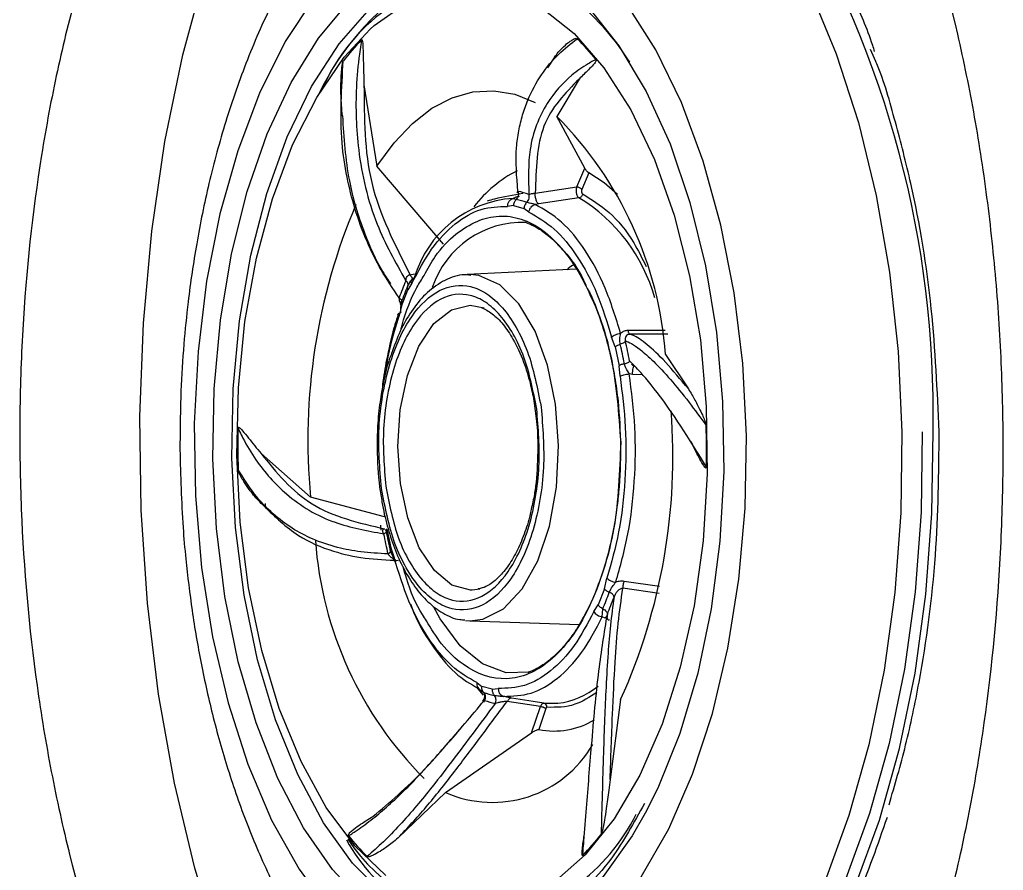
# Model space of a CAD drawing. Header units: inches. Extents: x 2 to 86, y -22 to 129.
# Drawn here: x 77.567 to 78.99, y 45.711 to 46.942 of the extents above; entities that cross this region are included whole.
import ezdxf

# ---------------------------------------------------------------- set-up
doc = ezdxf.new("R2010")
doc.units = ezdxf.units.IN
doc.header["$MEASUREMENT"] = 0
doc.layers.add('BDIM_CYAN', color=4, linetype='Continuous')

# ---------------------------------------------------------------- blocks, each defined once
blk = doc.blocks.new('2020 RHYTHM')
at = {"layer": 'BDIM_CYAN', "color": 3}
for p, q in [((76.4321, 45.8958), (76.4246, 45.9129)), ((75.9675, 45.9018), (75.9571, 45.8865)), ((76.003, 45.8703), (75.9707, 45.8159)), ((75.6918, 45.8619), (75.7106, 45.7442)), ((76.0111, 45.7411), (75.9707, 45.8159)), ((75.8067, 45.6312), (75.7106, 45.7442)), ((75.9995, 45.7141), (76.0111, 45.7411)), ((76.0172, 45.7344), (76.0069, 45.7104)), ((75.9396, 45.7051), (75.9995, 45.7141)), ((76.0027, 45.6984), (75.9445, 45.6898)), ((75.9082, 45.6873), (75.8995, 45.686)), ((75.9082, 45.6873), (75.9232, 45.6832)), ((75.9305, 45.6777), (75.9232, 45.6832)), ((75.9445, 45.6898), (75.9396, 45.6889)), ((75.9994, 45.5951), (75.8412, 45.5875)), ((75.7586, 45.5872), (75.7649, 45.5884)), ((75.8456, 45.5875), (75.8412, 45.5875)), ((75.7611, 45.5748), (75.755, 45.5651)), ((75.7459, 45.5418), (75.755, 45.5651)), ((75.7459, 45.5418), (75.7422, 45.5263)), ((76.0551, 45.4828), (76.0501, 45.4971)), ((76.1273, 45.5066), (76.0736, 45.5064)), ((76.1312, 45.5012), (76.0762, 45.5011)), ((76.0551, 45.4828), (76.0609, 45.4555)), ((76.128, 45.4719), (76.1611, 45.422)), ((76.0622, 45.4403), (76.0609, 45.4555)), ((76.0804, 45.4428), (76.0756, 45.4437)), ((76.0948, 45.4426), (76.0804, 45.4428)), ((75.5428, 45.3285), (75.6145, 45.2655)), ((75.5487, 45.2562), (75.5492, 45.2491)), ((75.7213, 45.237), (75.6145, 45.2655)), ((75.7167, 45.2178), (75.7161, 45.2247)), ((75.7246, 45.2193), (75.7304, 45.1919)), ((75.7304, 45.1919), (75.7354, 45.1777)), ((76.0396, 45.1329), (76.0433, 45.1484)), ((76.1195, 45.136), (76.0682, 45.1436)), ((75.8593, 45.1322), (75.8484, 45.1308)), ((76.0396, 45.1329), (76.0305, 45.1096)), ((76.1189, 45.1259), (76.0663, 45.1336)), ((76.0244, 45.0999), (76.0305, 45.1096)), ((76.0366, 45.0922), (76.0373, 45.1039)), ((75.8388, 45.087), (75.8448, 45.0865)), ((75.8448, 45.0865), (76.0034, 45.0813)), ((76.0406, 45.0905), (76.0366, 45.0922)), ((75.855, 44.9971), (75.8623, 44.9915)), ((75.854, 44.9909), (75.8643, 44.9789)), ((75.8773, 44.9875), (75.8623, 44.9915)), ((75.8773, 44.9875), (75.886, 44.9887)), ((75.947, 44.9625), (75.8991, 44.97)), ((75.9367, 44.9696), (75.9053, 44.9746)), ((75.952, 44.9672), (75.9367, 44.9696)), ((76.0631, 44.9729), (76.0479, 44.8572)), ((75.9341, 44.9244), (75.947, 44.9625)), ((75.9547, 44.9595), (75.9446, 44.9292)), ((75.8098, 44.8382), (75.9341, 44.9244)), ((75.8098, 44.8382), (75.741, 44.7724))]:
    blk.add_line(p, q, dxfattribs=at)
at = {"layer": 'BDIM_CYAN', "color": 3, "flags": 128}
for points in [[(75.4826, 44.6122), (75.4469, 44.7288), (75.4175, 44.8519), (75.3946, 44.9802), (75.3786, 45.1123), (75.3695, 45.2467), (75.3675, 45.3822), (75.3726, 45.5171), (75.3848, 45.6502), (75.4039, 45.78), (75.4297, 45.9051), (75.462, 46.0242)], [(75.8142, 46.2804), (75.8481, 46.2984), (75.9067, 46.3182), (75.9661, 46.3243), (76.0256, 46.3165), (76.0842, 46.2949), (76.1412, 46.26), (76.1958, 46.212), (76.2472, 46.1518), (76.2946, 46.0802), (76.3375, 45.9982), (76.3751, 45.9069), (76.4071, 45.8076), (76.4328, 45.7017), (76.4521, 45.5907), (76.4645, 45.4762), (76.47, 45.3597)], [(76.245, 45.3543), (76.2397, 45.4587), (76.2274, 45.5608), (76.2082, 45.659), (76.1826, 45.7514), (76.151, 45.8364), (76.1139, 45.9125), (76.0721, 45.9784)], [(75.6198, 45.9884), (75.5779, 45.9244), (75.5408, 45.85), (75.5091, 45.7664), (75.4834, 45.6751), (75.4641, 45.5778), (75.4517, 45.4762), (75.4463, 45.3721), (75.4481, 45.2674), (75.4569, 45.1639), (75.4727, 45.0636), (75.4951, 44.9681), (75.5238, 44.8791), (75.5582, 44.7984), (75.5978, 44.7273), (75.6417, 44.667)], [(76.093, 44.7163), (76.1326, 44.7856), (76.1671, 44.8648), (76.1959, 44.9525), (76.2184, 45.047), (76.2342, 45.1466), (76.2432, 45.2497), (76.245, 45.3543)], [(75.4731, 45.321), (75.475, 45.4221), (75.4841, 45.5216), (75.5001, 45.6174), (75.5229, 45.7078), (75.5518, 45.791), (75.5864, 45.8654), (75.626, 45.9294), (75.6698, 45.982), (75.717, 46.022), (75.7666, 46.0486), (75.8177, 46.0614), (75.8693, 46.0601), (75.9204, 46.0447), (75.9699, 46.0156), (76.0049, 45.9857)], [(75.8646, 44.6324), (75.82, 44.6376), (75.7696, 44.6568), (75.7211, 44.6898), (75.6753, 44.736), (75.6333, 44.7945), (75.5959, 44.864), (75.5639, 44.9431), (75.5379, 45.0303), (75.5185, 45.1237), (75.5059, 45.2215), (75.5006, 45.3216), (75.5026, 45.422), (75.5119, 45.5207), (75.5282, 45.6157), (75.5513, 45.7049), (75.5806, 45.7867), (75.6157, 45.8594), (75.6557, 45.9214), (75.6998, 45.9715), (75.7472, 46.0088), (75.7969, 46.0323), (75.8479, 46.0417), (75.8545, 46.0418)], [(75.7008, 45.9425), (75.7067, 45.9478), (75.7533, 45.9807)], [(75.9495, 45.9728), (75.9958, 45.9361), (76.0389, 45.8867), (76.0779, 45.8255), (76.1121, 45.7539), (76.1406, 45.6734), (76.1629, 45.5857), (76.1785, 45.4928), (76.187, 45.3965), (76.1883, 45.299), (76.1824, 45.2022), (76.1693, 45.1084), (76.1494, 45.0194), (76.1231, 44.9372), (76.0909, 44.8635), (76.0536, 44.7999), (76.0118, 44.7478), (75.9666, 44.7082)], [(75.7233, 44.718), (75.6785, 44.7612), (75.6373, 44.8167), (75.6007, 44.8832), (75.5692, 44.9595), (75.5438, 45.0438), (75.5248, 45.1343), (75.5127, 45.2292), (75.5078, 45.3263), (75.5078, 45.3263)], [(76.0049, 45.9857), (76.017, 45.9732), (76.0607, 45.9185), (76.1001, 45.8524), (76.1346, 45.7764), (76.1633, 45.6917), (76.1858, 45.6002), (76.2016, 45.5035), (76.2105, 45.4036), (76.2122, 45.3024), (76.2066, 45.2019), (76.194, 45.104), (76.1746, 45.0106), (76.1487, 44.9236), (76.1169, 44.8446), (76.0987, 44.8083)], [(75.5078, 45.3263), (75.5101, 45.4237), (75.5196, 45.5193), (75.5361, 45.6109), (75.5593, 45.6968), (75.5886, 45.7749), (75.6235, 45.8437), (75.6631, 45.9018), (75.7008, 45.9425)], [(75.7106, 45.7442), (75.7353, 45.7781), (75.762, 45.8061), (75.7901, 45.8279), (75.8193, 45.8431), (75.8493, 45.8517), (75.8796, 45.8534), (75.9099, 45.8482), (75.9396, 45.8362)], [(76.0584, 45.7031), (76.0393, 45.7201), (76.0172, 45.7344)], [(75.8448, 45.0865), (75.8639, 45.0887), (75.8936, 45.1039), (75.9205, 45.1327), (75.9431, 45.1733), (75.96, 45.2234), (75.9702, 45.2801), (75.9732, 45.3402), (75.9688, 45.4), (75.9573, 45.4562), (75.9392, 45.5055), (75.9157, 45.545), (75.8881, 45.5724), (75.8581, 45.5861), (75.8456, 45.5875)], [(75.8484, 45.1308), (75.8461, 45.1308), (75.8189, 45.1382), (75.7936, 45.1592), (75.7717, 45.1923), (75.755, 45.2353), (75.7444, 45.2852), (75.7407, 45.3386), (75.7442, 45.3919), (75.7547, 45.4415), (75.7713, 45.484), (75.793, 45.5164), (75.8183, 45.5366), (75.8454, 45.5433)], [(75.8454, 45.5433), (75.8455, 45.5433), (75.8657, 45.5391)], [(76.0804, 45.4428), (76.0804, 45.4452), (76.0805, 45.4476), (76.0808, 45.4499), (76.0812, 45.452), (76.0818, 45.4536), (76.0824, 45.4548), (76.0831, 45.4554), (76.0838, 45.4553)], [(76.47, 45.3597), (76.4684, 45.2429), (76.4598, 45.1275), (76.4442, 45.015), (76.422, 44.907), (76.3934, 44.8051), (76.3588, 44.7106), (76.3188, 44.625), (76.2738, 44.5494), (76.2245, 44.4848), (76.1715, 44.4322), (76.1158, 44.3924), (76.0579, 44.3658), (75.9988, 44.3528), (75.9393, 44.3537), (75.8801, 44.3684), (75.8296, 44.3923)], [(76.4995, 45.3598), (76.4979, 45.2436), (76.4893, 45.1286), (76.4739, 45.0166), (76.4518, 44.9091), (76.4233, 44.8076), (76.3889, 44.7136), (76.349, 44.6283), (76.3042, 44.553), (76.2551, 44.4888), (76.2024, 44.4364), (76.1469, 44.3967), (76.0893, 44.3703), (76.0304, 44.3574), (75.9711, 44.3582), (75.9495, 44.362)], [(76.2699, 44.4782), (76.3163, 44.5394), (76.3619, 44.616), (76.4025, 44.7028), (76.4375, 44.7984), (76.4665, 44.9017), (76.489, 45.011), (76.5047, 45.125), (76.5135, 45.242), (76.5151, 45.3603)], [(76.0987, 44.8083), (76.0797, 44.7753), (76.0379, 44.7168), (75.9922, 44.6704), (75.9437, 44.637), (75.8932, 44.6173), (75.8418, 44.6115), (75.7903, 44.6199), (75.7399, 44.6422), (75.6915, 44.678), (75.646, 44.7267), (75.6043, 44.7872), (75.5673, 44.8585), (75.5356, 44.939), (75.5099, 45.0273), (75.4907, 45.1217), (75.4784, 45.2202), (75.4731, 45.321)], [(75.9306, 45.0124), (75.8977, 45.0113), (75.8633, 45.0241), (75.831, 45.0505), (75.8022, 45.0895), (75.793, 45.1061)], [(75.952, 44.9672), (75.9723, 44.9673), (75.9724, 44.9673)]]:
    blk.add_lwpolyline(points, dxfattribs=at)
at = {"layer": 'BDIM_CYAN', "color": 3}
for centre, radius, start, end in [((75.0611, 45.3882), 1.4542, 358.8972, 30.9797), ((75.8874, 45.7446), 0.2792, 96.3123, 155.9468), ((75.9886, 45.6741), 0.4021, 120.6855, 154.3948), ((75.748, 45.687), 0.3884, 32.337, 53.6202), ((75.966, 45.6582), 0.3864, 135.9292, 141.9022), ((75.7248, 45.6553), 0.3881, 38.8006, 44.7559), ((75.5866, 45.4324), 0.5428, 4.1665, 44.9528), ((75.9997, 45.57), 0.1885, 117.2269, 142.1802), ((75.9995, 45.7046), 0.00946, 37.9183, 89.9568), ((75.9185, 45.5375), 0.1605, 93.9309, 163.6455), ((75.8928, 45.596), 0.1019, 70.2024, 79.1333), ((75.8947, 45.6044), 0.1052, 70.2024, 79.1333), ((75.8754, 45.4879), 0.246, 15.5211, 58.8256), ((76.4801, 45.3481), 0.8695, 156.9265, 185.4512), ((75.9209, 45.5255), 0.1373, 87.746, 161.5682), ((76.1601, 45.4043), 0.4434, 156.8691, 160.2912), ((76.1499, 45.4022), 0.4294, 156.869, 160.2912), ((75.4774, 45.3481), 0.6013, 10.5795, 13.3135), ((75.4657, 45.3484), 0.6209, 10.5795, 13.3136), ((75.2837, 45.3244), 0.855, 335.7196, 4.4309), ((74.8823, 45.3301), 1.3051, 359.0572, 1.7097), ((76.8144, 45.344), 1.3051, 179.0572, 181.7099), ((76.3305, 45.3264), 0.6209, 190.5795, 193.3135), ((76.3149, 45.3267), 0.6013, 190.5795, 193.3135), ((76.1628, 45.2421), 0.5428, 184.1665, 224.9528), ((75.6424, 45.2726), 0.4294, 336.869, 340.2912), ((75.6361, 45.2705), 0.4434, 336.869, 340.2912), ((75.8995, 45.0788), 0.1019, 250.2024, 259.1332), ((75.9572, 45.0829), 0.1166, 277.5183, 308.8532), ((75.9016, 45.0704), 0.1052, 250.2034, 259.1328), ((75.9511, 44.9618), 0.00544, 354.9796, 80.4427), ((75.9664, 45.0412), 0.1141, 259.0209, 301.0326), ((75.8777, 44.9917), 0.1678, 246.1193, 329.9233), ((75.8315, 44.9326), 0.2834, 278.4206, 333.661), ((75.9023, 44.9013), 0.2702, 209.1256, 263.7582), ((75.8892, 44.9163), 0.2645, 213.3674, 266.4952), ((75.9719, 45.0188), 0.3881, 218.8006, 224.7565), ((75.7307, 45.016), 0.3864, 315.9292, 321.9022)]:
    blk.add_arc(centre, radius, start, end, dxfattribs=at)
for points, knots in [([(75.8163, 46.7105), (75.8052, 46.7074), (75.794, 46.7038), (75.7718, 46.6957), (75.7606, 46.6911), (75.7274, 46.676), (75.7056, 46.664), (75.6412, 46.6227), (75.5997, 46.5878), (75.5399, 46.5243), (75.5203, 46.5011), (75.4827, 46.4518), (75.4646, 46.4257), (75.4126, 46.3427), (75.3808, 46.2814), (75.3448, 46.1972), (75.3378, 46.1799), (75.3244, 46.145), (75.3179, 46.1273), (75.2992, 46.0734), (75.2761, 45.9997), (75.2569, 45.9221), (75.244, 45.8624), (75.2399, 45.8423), (75.2322, 45.8015), (75.2286, 45.7809), (75.212, 45.6772), (75.203, 45.593), (75.1957, 45.4647), (75.1942, 45.4217), (75.1937, 45.3566), (75.1938, 45.3347), (75.1945, 45.2912), (75.1951, 45.2695), (75.1995, 45.1615), (75.2071, 45.0765), (75.2246, 44.9511), (75.2315, 44.9096), (75.2474, 44.8275), (75.2562, 44.7874), (75.2855, 44.6702), (75.3086, 44.596), (75.3421, 44.5081), (75.349, 44.4908), (75.3634, 44.4567), (75.3708, 44.4399), (75.3934, 44.3908), (75.4092, 44.3597), (75.4586, 44.2707), (75.4942, 44.2173), (75.5422, 44.1583), (75.552, 44.1469), (75.5717, 44.125), (75.5816, 44.1145), (75.6117, 44.0845), (75.6322, 44.0664), (75.6737, 44.0338), (75.6949, 44.0193), (75.727, 44.0003), (75.7378, 43.9944), (75.7596, 43.9836), (75.7706, 43.9787), (75.8256, 43.9565), (75.8695, 43.9467), (75.9351, 43.9436), (75.9569, 43.9445), (76.0005, 43.9502), (76.0223, 43.9551), (76.0864, 43.9754), (76.1277, 43.9966), (76.1876, 44.0395), (76.2072, 44.0557), (76.2362, 44.0829), (76.2458, 44.0924), (76.2646, 44.1124), (76.2738, 44.1227), (76.3193, 44.1766), (76.3532, 44.2262), (76.4005, 44.3103), (76.4157, 44.34), (76.4448, 44.4025), (76.4585, 44.435), (76.4972, 44.5358), (76.5198, 44.6075), (76.5489, 44.7221), (76.5579, 44.7617), (76.5738, 44.8418), (76.5808, 44.8823), (76.599, 45.0057), (76.6075, 45.09), (76.6134, 45.1981), (76.6143, 45.2199), (76.6157, 45.2632), (76.6162, 45.2849), (76.6168, 45.3497), (76.6157, 45.4358), (76.6107, 45.5213), (76.6056, 45.5853), (76.6036, 45.6065), (76.5992, 45.649), (76.5968, 45.6702), (76.5887, 45.7333), (76.5824, 45.7746), (76.568, 45.856), (76.5598, 45.896), (76.5326, 46.0136), (76.5112, 46.0871), (76.4743, 46.1907), (76.4612, 46.224), (76.4333, 46.2884), (76.4184, 46.3196), (76.3722, 46.4079), (76.3389, 46.4602), (76.2853, 46.529), (76.2668, 46.5504), (76.2382, 46.58), (76.2284, 46.5894), (76.2088, 46.6073), (76.199, 46.6157), (76.1491, 46.6557), (76.1079, 46.6801), (76.0651, 46.697)], [0, 0, 0, 0, 0.007812, 0.007812, 0.015625, 0.015625, 0.03125, 0.03125, 0.0625, 0.0625, 0.078125, 0.078125, 0.09375, 0.09375, 0.125, 0.125, 0.132812, 0.132812, 0.140625, 0.140625, 0.15625, 0.171875, 0.171875, 0.179687, 0.179687, 0.1875, 0.1875, 0.21875, 0.21875, 0.234375, 0.234375, 0.242187, 0.242187, 0.25, 0.25, 0.28125, 0.28125, 0.296875, 0.296875, 0.3125, 0.3125, 0.34375, 0.34375, 0.351562, 0.351562, 0.359375, 0.359375, 0.375, 0.375, 0.40625, 0.40625, 0.414062, 0.414062, 0.421875, 0.421875, 0.4375, 0.4375, 0.453125, 0.453125, 0.460937, 0.460937, 0.46875, 0.46875, 0.5, 0.5, 0.515625, 0.515625, 0.53125, 0.53125, 0.5625, 0.5625, 0.578125, 0.578125, 0.585937, 0.585937, 0.59375, 0.59375, 0.625, 0.625, 0.640625, 0.640625, 0.65625, 0.65625, 0.6875, 0.6875, 0.703125, 0.703125, 0.71875, 0.71875, 0.75, 0.75, 0.757812, 0.757812, 0.765625, 0.765625, 0.78125, 0.796875, 0.796875, 0.804687, 0.804687, 0.8125, 0.8125, 0.828125, 0.828125, 0.84375, 0.84375, 0.875, 0.875, 0.890625, 0.890625, 0.90625, 0.90625, 0.9375, 0.9375, 0.953125, 0.953125, 0.960937, 0.960937, 0.96875, 0.96875, 1, 1, 1, 1]), ([(75.8133, 46.2789), (75.7977, 46.269), (75.7633, 46.2474), (75.7122, 46.2014), (75.6582, 46.1415), (75.607, 46.0691), (75.5609, 45.9867), (75.5225, 45.9001), (75.4913, 45.8107), (75.4671, 45.7215), (75.4493, 45.6341), (75.4378, 45.5561), (75.4307, 45.4848), (75.4261, 45.4133), (75.4257, 45.3623), (75.4255, 45.334)], [0, 0, 0, 0, 0.063893, 0.139969, 0.22092, 0.315, 0.405787, 0.495892, 0.583071, 0.666321, 0.744297, 0.817684, 0.870537, 0.928199, 1, 1, 1, 1]), ([(76.4305, 45.9103), (76.4296, 45.9132), (76.4208, 45.9415), (76.3981, 45.9922), (76.3623, 46.0646), (76.335, 46.1129), (76.3187, 46.1337), (76.3185, 46.134)], [0, 0, 0, 0, 0.03231, 0.319039, 0.640105, 0.995634, 1, 1, 1, 1]), ([(75.6884, 45.9269), (75.6882, 45.9261), (75.6878, 45.9238), (75.6867, 45.9169), (75.6835, 45.895), (75.6788, 45.8446), (75.6817, 45.7611), (75.7041, 45.6641), (75.7373, 45.6052), (75.7524, 45.5785)], [0, 0, 0, 0, 0.007325, 0.019566, 0.058651, 0.192116, 0.441769, 0.746986, 1, 1, 1, 1]), ([(75.6884, 45.9269), (75.6884, 45.927), (75.6885, 45.9271), (75.6887, 45.9271), (75.6889, 45.927), (75.6891, 45.9267), (75.6895, 45.9258), (75.6901, 45.9219), (75.6907, 45.9062), (75.6909, 45.8855), (75.6916, 45.8678), (75.6918, 45.8619)], [0, 0, 0, 0, 0.0055006, 0.0110552, 0.016084, 0.0215799, 0.030977, 0.0603237, 0.1952739, 0.7306037, 1, 1, 1, 1]), ([(75.9145, 45.7078), (75.9127, 45.7292), (75.9102, 45.7593), (75.9154, 45.7954), (75.9209, 45.8185), (75.9308, 45.8464), (75.9474, 45.8769), (75.9718, 45.9065), (75.9912, 45.9214), (76.0004, 45.9285)], [0, 0, 0, 0, 0.229238, 0.322198, 0.414546, 0.50635, 0.67863, 0.847274, 1, 1, 1, 1]), ([(75.9675, 45.9018), (75.9692, 45.9042), (75.974, 45.9108), (75.9817, 45.9185), (75.9892, 45.9247), (75.9948, 45.9276), (75.9983, 45.9298), (76.0002, 45.9287), (76.0004, 45.9285)], [0, 0, 0, 0, 0.191797, 0.519052, 0.729035, 0.856173, 0.983899, 1, 1, 1, 1]), ([(75.7427, 45.5538), (75.7337, 45.5671), (75.7164, 45.5928), (75.695, 45.6361), (75.6783, 45.681), (75.6664, 45.7293), (75.6557, 45.8007), (75.6593, 45.857), (75.6619, 45.8966)], [0, 0, 0, 0, 0.134858, 0.259599, 0.404069, 0.533562, 0.672142, 1, 1, 1, 1]), ([(75.6606, 45.817), (75.6601, 45.8222), (75.6588, 45.8363), (75.6582, 45.856), (75.6587, 45.8739), (75.6596, 45.8847), (75.6604, 45.891), (75.661, 45.8943), (75.6615, 45.8959), (75.6618, 45.8964), (75.6619, 45.8966)], [0, 0, 0, 0, 0.191793, 0.51957, 0.729701, 0.856735, 0.930021, 0.970711, 0.992633, 1, 1, 1, 1]), ([(76.0272, 45.8985), (76.0268, 45.8982), (76.0255, 45.8976), (76.0218, 45.8956), (76.0101, 45.8891), (75.9853, 45.8716), (75.9523, 45.8341), (75.9284, 45.7746), (75.9297, 45.7256), (75.9303, 45.7035)], [0, 0, 0, 0, 0.007325, 0.019566, 0.05865, 0.192116, 0.441769, 0.746986, 1, 1, 1, 1]), ([(76.0272, 45.8985), (76.0273, 45.8984), (76.0274, 45.8983), (76.0275, 45.898), (76.0276, 45.8976), (76.0276, 45.8972), (76.0274, 45.8963), (76.0261, 45.8937), (76.02, 45.8867), (76.0118, 45.8791), (76.0052, 45.8725), (76.003, 45.8703)], [0, 0, 0, 0, 0.0055006, 0.0110552, 0.016084, 0.0215799, 0.030977, 0.0603237, 0.1952739, 0.7306037, 1, 1, 1, 1]), ([(76.5239, 45.36), (76.5212, 45.4196), (76.5158, 45.5424), (76.4907, 45.6928), (76.4607, 45.808), (76.4442, 45.8684), (76.4326, 45.8946), (76.4321, 45.8958)], [0, 0, 0, 0, 0.313439, 0.645654, 0.818871, 0.992124, 1, 1, 1, 1]), ([(76.003, 45.8703), (75.9829, 45.8499), (75.9423, 45.8085), (75.9405, 45.7398), (75.9396, 45.7051)], [0, 0, 0, 0, 0.495173, 1, 1, 1, 1]), ([(75.6918, 45.8619), (75.692, 45.8139), (75.6923, 45.7171), (75.7364, 45.6308), (75.7586, 45.5872)], [0, 0, 0, 0, 0.495173, 1, 1, 1, 1]), ([(75.6606, 45.817), (75.6626, 45.7854), (75.6663, 45.7275), (75.6895, 45.6522), (75.7111, 45.6027), (75.7264, 45.5799), (75.7303, 45.5742)], [0, 0, 0, 0, 0.367704, 0.675072, 0.918263, 1, 1, 1, 1]), ([(76.0172, 45.7344), (76.0169, 45.7346), (76.0164, 45.7349), (76.0155, 45.7356), (76.0145, 45.7366), (76.0135, 45.7377), (76.0122, 45.7394), (76.0115, 45.7404), (76.0111, 45.7411)], [0, 0, 0, 0, 0.127615, 0.255978, 0.37429, 0.494233, 0.689359, 1, 1, 1, 1]), ([(75.9995, 45.7141), (75.9992, 45.7132), (75.9988, 45.7116), (75.9986, 45.7089), (75.9988, 45.7066), (75.9991, 45.7044), (75.9997, 45.7024), (76.0006, 45.7005), (76.0016, 45.6991), (76.0023, 45.6986), (76.0027, 45.6984)], [0, 0, 0, 0, 0.156145, 0.293104, 0.410773, 0.509038, 0.632748, 0.755842, 0.878271, 1, 1, 1, 1]), ([(76.0069, 45.7104), (76.0068, 45.7101), (76.0066, 45.7096), (76.0065, 45.7087), (76.0065, 45.7076), (76.0066, 45.7066), (76.0068, 45.7057), (76.0072, 45.7049), (76.0076, 45.7044), (76.0079, 45.7042), (76.008, 45.7041)], [0, 0, 0, 0, 0.121775, 0.245594, 0.376257, 0.509473, 0.637578, 0.768745, 0.883895, 1, 1, 1, 1]), ([(75.9216, 45.7046), (75.9078, 45.7023), (75.8905, 45.6995), (75.8736, 45.6946), (75.8702, 45.6936)], [0, 0, 0, 0, 0.798285, 1, 1, 1, 1]), ([(75.9161, 45.7004), (75.9144, 45.7), (75.9108, 45.6991), (75.9087, 45.6981), (75.9075, 45.6976)], [0, 0, 0, 0, 0.459352, 1, 1, 1, 1]), ([(75.912, 45.6961), (75.9107, 45.6964), (75.9084, 45.6969), (75.9078, 45.6974), (75.9075, 45.6976)], [0, 0, 0, 0, 0.571404, 1, 1, 1, 1]), ([(75.9139, 45.7059), (75.9137, 45.7061), (75.9132, 45.7067), (75.9141, 45.7074), (75.9145, 45.7078)], [0, 0, 0, 0, 0.504331, 1, 1, 1, 1]), ([(75.9273, 45.6919), (75.9281, 45.6927), (75.9296, 45.6944), (75.9307, 45.6976), (75.931, 45.7008), (75.9305, 45.7026), (75.9303, 45.7035)], [0, 0, 0, 0, 0.266689, 0.531115, 0.778754, 1, 1, 1, 1]), ([(75.9303, 45.7035), (75.9308, 45.7036), (75.9317, 45.7039), (75.9337, 45.7044), (75.9355, 45.7047), (75.9369, 45.7049), (75.9383, 45.705), (75.9392, 45.7051), (75.9396, 45.7051)], [0, 0, 0, 0, 0.277558, 0.532524, 0.651825, 0.767232, 0.882131, 1, 1, 1, 1]), ([(75.9445, 45.6898), (75.9441, 45.69), (75.9435, 45.6905), (75.9425, 45.6918), (75.9415, 45.6937), (75.9407, 45.696), (75.94, 45.6986), (75.9396, 45.701), (75.9395, 45.7033), (75.9396, 45.7045), (75.9396, 45.7051)], [0, 0, 0, 0, 0.112211, 0.235183, 0.366441, 0.502102, 0.637431, 0.767756, 0.88937, 1, 1, 1, 1]), ([(76.008, 45.7041), (76.021, 45.6961), (76.0473, 45.6798), (76.0787, 45.6426), (76.0942, 45.6109), (76.1001, 45.5989)], [0, 0, 0, 0, 0.378554, 0.766006, 1, 1, 1, 1]), ([(75.7611, 45.5748), (75.7703, 45.5921), (75.7888, 45.6271), (75.8234, 45.6629), (75.8608, 45.685), (75.8867, 45.6857), (75.8995, 45.686)], [0, 0, 0, 0, 0.247012, 0.5, 0.752988, 1, 1, 1, 1]), ([(75.9273, 45.6919), (75.9268, 45.6913), (75.9256, 45.6901), (75.9244, 45.6879), (75.9235, 45.6856), (75.9233, 45.684), (75.9232, 45.6832)], [0, 0, 0, 0, 0.2572588, 0.5133897, 0.7626027, 1, 1, 1, 1]), ([(75.9396, 45.6889), (75.9386, 45.6892), (75.9372, 45.6894), (75.935, 45.6899), (75.9327, 45.6904), (75.9297, 45.6911), (75.9281, 45.6917), (75.9273, 45.6919)], [0, 0, 0, 0, 0.224307, 0.303573, 0.473827, 0.745729, 1, 1, 1, 1]), ([(76.0631, 45.5024), (76.0561, 45.5249), (76.0421, 45.57), (76.0125, 45.6242), (75.9782, 45.6667), (75.9524, 45.6815), (75.9396, 45.6889)], [0, 0, 0, 0, 0.25, 0.5, 0.75, 1, 1, 1, 1]), ([(75.7787, 45.5862), (75.7839, 45.5956), (75.7976, 45.6202), (75.8332, 45.6566), (75.8869, 45.6801), (75.942, 45.6621), (75.9819, 45.6227), (76.0036, 45.5931), (76.0129, 45.5713), (76.0146, 45.5672)], [0, 0, 0, 0, 0.0817728, 0.2135319, 0.4582928, 0.7030537, 0.8348127, 0.9693679, 1, 1, 1, 1]), ([(75.9305, 45.6777), (75.9428, 45.6706), (75.9677, 45.6563), (76.0011, 45.6151), (76.0299, 45.5623), (76.0434, 45.5186), (76.0501, 45.4971)], [0, 0, 0, 0, 0.247011, 0.5, 0.752989, 1, 1, 1, 1]), ([(75.9264, 45.6626), (75.9291, 45.6616), (75.936, 45.6591), (75.9546, 45.648), (75.9758, 45.6284), (75.9973, 45.6008), (76.0091, 45.5783), (76.0149, 45.5672)], [0, 0, 0, 0, 0.1164609, 0.2955774, 0.5481192, 0.7781556, 1, 1, 1, 1]), ([(75.9952, 45.6016), (75.9946, 45.6012), (75.9909, 45.5995), (75.9879, 45.5967), (75.9855, 45.5944)], [0, 0, 0, 0, 0.186295, 1, 1, 1, 1]), ([(75.8464, 45.5863), (75.8422, 45.5867), (75.8282, 45.5879), (75.8053, 45.5785), (75.7807, 45.5605), (75.7604, 45.5354), (75.7437, 45.5068), (75.7356, 45.4842), (75.7316, 45.4731)], [0, 0, 0, 0, 0.086801, 0.286997, 0.481794, 0.664156, 0.835575, 1, 1, 1, 1]), ([(75.7454, 45.5075), (75.7459, 45.5098), (75.7515, 45.5327), (75.7627, 45.5603), (75.7752, 45.5805), (75.7787, 45.5862)], [0, 0, 0, 0, 0.072394, 0.738647, 1, 1, 1, 1]), ([(75.7524, 45.5785), (75.7525, 45.5795), (75.7527, 45.5815), (75.7538, 45.584), (75.7551, 45.5856), (75.7562, 45.5864), (75.7574, 45.587), (75.7582, 45.5871), (75.7586, 45.5872)], [0, 0, 0, 0, 0.277554, 0.532524, 0.651828, 0.767234, 0.882133, 1, 1, 1, 1]), ([(75.7646, 45.5827), (75.7638, 45.5818), (75.7629, 45.5808), (75.7617, 45.5797), (75.7607, 45.5787), (75.7579, 45.576), (75.7562, 45.573), (75.755, 45.5709)], [0, 0, 0, 0, 0.22908, 0.257055, 0.306679, 0.485356, 1, 1, 1, 1]), ([(75.7653, 45.5814), (75.7649, 45.5814), (75.7639, 45.5814), (75.7624, 45.5822), (75.7609, 45.5835), (75.7596, 45.5852), (75.7589, 45.5865), (75.7586, 45.5872)], [0, 0, 0, 0, 0.180726, 0.403404, 0.617851, 0.817964, 1, 1, 1, 1]), ([(75.717, 45.2779), (75.7146, 45.3073), (75.711, 45.3525), (75.7181, 45.4127), (75.728, 45.4567), (75.7424, 45.4957), (75.7655, 45.5369), (75.8005, 45.5697), (75.8393, 45.5746), (75.8699, 45.5609), (75.8925, 45.5408), (75.9124, 45.5121), (75.9341, 45.4665), (75.9425, 45.4238), (75.948, 45.396)], [0, 0, 0, 0, 0.119728, 0.18418, 0.25, 0.31582, 0.380272, 0.5, 0.619728, 0.68418, 0.75, 0.81582, 0.880272, 1, 1, 1, 1]), ([(75.755, 45.5709), (75.7553, 45.5714), (75.756, 45.5725), (75.7556, 45.5746), (75.7544, 45.5767), (75.753, 45.5779), (75.7524, 45.5785)], [0, 0, 0, 0, 0.2666888, 0.5311147, 0.7787535, 1, 1, 1, 1]), ([(75.7556, 45.5718), (75.7562, 45.573), (75.7572, 45.5752), (75.7589, 45.5777), (75.7601, 45.5785), (75.7604, 45.5787)], [0, 0, 0, 0, 0.474363, 0.898684, 1, 1, 1, 1]), ([(76.0146, 45.5672), (76.0208, 45.5541), (76.0348, 45.5243), (76.0555, 45.451), (76.0602, 45.3866), (76.0632, 45.3448)], [0, 0, 0, 0, 0.216307, 0.490552, 1, 1, 1, 1]), ([(76.0149, 45.5672), (76.0154, 45.5664), (76.023, 45.5528), (76.0342, 45.5222), (76.0467, 45.4797), (76.0545, 45.4405), (76.0611, 45.3948), (76.0623, 45.3606), (76.0631, 45.3386)], [0, 0, 0, 0, 0.013871, 0.24138, 0.439294, 0.594413, 0.739093, 1, 1, 1, 1]), ([(75.9417, 45.3928), (75.9365, 45.419), (75.9286, 45.4595), (75.908, 45.5025), (75.8892, 45.5297), (75.8679, 45.5487), (75.8389, 45.5616), (75.8022, 45.557), (75.7692, 45.526), (75.7473, 45.487), (75.7337, 45.4502), (75.7243, 45.4086), (75.7176, 45.3516), (75.7211, 45.3089), (75.7233, 45.2811)], [0, 0, 0, 0, 0.119728, 0.18418, 0.25, 0.31582, 0.380272, 0.5, 0.619728, 0.68418, 0.75, 0.81582, 0.880272, 1, 1, 1, 1]), ([(75.7454, 45.5452), (75.7453, 45.5453), (75.7443, 45.5463), (75.7432, 45.5492), (75.7429, 45.5523), (75.7427, 45.5538)], [0, 0, 0, 0, 0.02149, 0.514983, 1, 1, 1, 1]), ([(75.7456, 45.547), (75.7451, 45.5441), (75.7441, 45.5391), (75.7448, 45.5346), (75.745, 45.5326)], [0, 0, 0, 0, 0.571403, 1, 1, 1, 1]), ([(75.7454, 45.5452), (75.7453, 45.5456), (75.7451, 45.5464), (75.7459, 45.5481), (75.7464, 45.549)], [0, 0, 0, 0, 0.484884, 1, 1, 1, 1]), ([(75.8615, 45.5397), (75.8668, 45.5372), (75.8772, 45.5321), (75.8931, 45.5162), (75.9088, 45.4932), (75.9222, 45.4642), (75.9317, 45.433), (75.9371, 45.4089), (75.9388, 45.3951), (75.9394, 45.3901)], [0, 0, 0, 0, 0.160207, 0.319244, 0.474459, 0.66728, 0.819397, 0.935488, 1, 1, 1, 1]), ([(75.7415, 45.5295), (75.7393, 45.5231), (75.7323, 45.5026), (75.725, 45.4682), (75.7196, 45.4378), (75.7182, 45.4228), (75.7179, 45.42)], [0, 0, 0, 0, 0.193536, 0.617061, 0.928947, 1, 1, 1, 1]), ([(75.7239, 45.4469), (75.7244, 45.4511), (75.7276, 45.4796), (75.7355, 45.5048), (75.7422, 45.5263)], [0, 0, 0, 0, 0.1453977, 1, 1, 1, 1]), ([(76.0626, 45.4865), (76.0622, 45.4892), (76.0615, 45.4948), (76.0625, 45.4998), (76.0631, 45.5024)], [0, 0, 0, 0, 0.4907456, 1, 1, 1, 1]), ([(76.0736, 45.5064), (76.0718, 45.5063), (76.0677, 45.5059), (76.0647, 45.5036), (76.0631, 45.5024)], [0, 0, 0, 0, 0.4591041, 1, 1, 1, 1]), ([(76.0762, 45.5011), (76.0756, 45.501), (76.0744, 45.5009), (76.0723, 45.5), (76.0705, 45.498), (76.0693, 45.495), (76.0697, 45.4926), (76.0699, 45.4914)], [0, 0, 0, 0, 0.111418, 0.230072, 0.482003, 0.743082, 1, 1, 1, 1]), ([(76.0736, 45.5064), (76.0737, 45.5057), (76.074, 45.5042), (76.0747, 45.5025), (76.0754, 45.5013), (76.076, 45.5011), (76.0762, 45.5011)], [0, 0, 0, 0, 0.245337, 0.5, 0.754663, 1, 1, 1, 1]), ([(76.1611, 45.422), (76.1498, 45.4356), (76.1274, 45.4628), (76.1044, 45.4841), (76.0899, 45.4948), (76.0813, 45.4998), (76.0779, 45.5006), (76.0762, 45.5011)], [0, 0, 0, 0, 0.284599, 0.565427, 0.713522, 0.857932, 1, 1, 1, 1]), ([(76.0699, 45.4914), (76.0726, 45.4905), (76.0777, 45.4887), (76.0917, 45.4791), (76.1105, 45.4626), (76.1347, 45.4368), (76.1605, 45.4052), (76.1785, 45.3805), (76.1868, 45.369)], [0, 0, 0, 0, 0.154219, 0.301464, 0.47799, 0.661716, 0.843633, 1, 1, 1, 1]), ([(75.7316, 45.4731), (75.7307, 45.4708), (75.7257, 45.4584), (75.7203, 45.4345), (75.7144, 45.4018), (75.7111, 45.3694), (75.7108, 45.3468), (75.7107, 45.3361)], [0, 0, 0, 0, 0.0611475, 0.321599, 0.5333407, 0.7789845, 1, 1, 1, 1]), ([(76.0756, 45.4437), (76.0744, 45.4456), (76.0724, 45.4488), (76.0697, 45.4537), (76.0689, 45.4568), (76.0685, 45.4585)], [0, 0, 0, 0, 0.40286, 0.687897, 1, 1, 1, 1]), ([(76.1872, 45.3086), (76.1868, 45.3092), (76.1859, 45.3109), (76.1829, 45.3158), (76.1738, 45.3311), (76.1532, 45.3641), (76.1222, 45.41), (76.0913, 45.4477), (76.0808, 45.4578), (76.0761, 45.4624)], [0, 0, 0, 0, 0.007324, 0.019564, 0.058649, 0.192116, 0.441769, 0.746986, 1, 1, 1, 1]), ([(76.0824, 45.4547), (76.0819, 45.4551), (76.0812, 45.4556), (76.0797, 45.4567), (76.079, 45.4574), (76.0786, 45.4577)], [0, 0, 0, 0, 0.531099, 0.767589, 1, 1, 1, 1]), ([(76.0622, 45.4403), (76.0653, 45.4159), (76.0717, 45.3665), (76.0705, 45.2896), (76.0619, 45.2147), (76.0495, 45.1703), (76.0433, 45.1484)], [0, 0, 0, 0, 0.247011, 0.5, 0.752989, 1, 1, 1, 1]), ([(76.0561, 45.1423), (76.0625, 45.1652), (76.0753, 45.211), (76.0841, 45.2881), (76.0854, 45.3672), (76.0788, 45.4182), (76.0756, 45.4437)], [0, 0, 0, 0, 0.25, 0.5, 0.75, 1, 1, 1, 1]), ([(76.1611, 45.422), (76.1628, 45.4192), (76.1674, 45.4116), (76.1739, 45.3997), (76.1799, 45.3879), (76.1837, 45.3788), (76.1863, 45.3733), (76.1867, 45.3695), (76.1868, 45.369)], [0, 0, 0, 0, 0.191782, 0.518998, 0.728969, 0.85611, 0.98384, 1, 1, 1, 1]), ([(75.948, 45.396), (75.9504, 45.3666), (75.9541, 45.3214), (75.947, 45.2611), (75.9371, 45.2172), (75.9226, 45.1782), (75.8995, 45.137), (75.8646, 45.1042), (75.8258, 45.0993), (75.7951, 45.113), (75.7726, 45.133), (75.7526, 45.1618), (75.7309, 45.2073), (75.7225, 45.2501), (75.717, 45.2779)], [0, 0, 0, 0, 0.119728, 0.18418, 0.25, 0.31582, 0.380272, 0.5, 0.619728, 0.68418, 0.75, 0.81582, 0.880272, 1, 1, 1, 1]), ([(75.7233, 45.2811), (75.7285, 45.2548), (75.7365, 45.2144), (75.757, 45.1713), (75.7758, 45.1442), (75.7972, 45.1252), (75.8262, 45.1123), (75.8628, 45.1169), (75.8959, 45.1479), (75.9177, 45.1869), (75.9314, 45.2237), (75.9407, 45.2653), (75.9474, 45.3223), (75.944, 45.365), (75.9417, 45.3928)], [0, 0, 0, 0, 0.119728, 0.18418, 0.25, 0.31582, 0.380272, 0.5, 0.619728, 0.68418, 0.75, 0.81582, 0.880272, 1, 1, 1, 1]), ([(75.9394, 45.3901), (75.9402, 45.3851), (75.9427, 45.3681), (75.9431, 45.3503), (75.9434, 45.3377)], [0, 0, 0, 0, 0.295505, 1, 1, 1, 1]), ([(75.5095, 45.3655), (75.5095, 45.3656), (75.5095, 45.3659), (75.5096, 45.3662), (75.5097, 45.3664), (75.51, 45.3666), (75.5105, 45.3666), (75.5127, 45.3653), (75.5204, 45.3566), (75.5306, 45.3435), (75.5398, 45.3323), (75.5428, 45.3285)], [0, 0, 0, 0, 0.005486, 0.011027, 0.016042, 0.021524, 0.030897, 0.060168, 0.194769, 0.728714, 1, 1, 1, 1]), ([(75.5095, 45.3655), (75.5098, 45.3649), (75.5105, 45.3632), (75.5129, 45.3583), (75.5206, 45.343), (75.5403, 45.31), (75.5811, 45.2641), (75.6428, 45.2266), (75.6961, 45.2169), (75.7202, 45.2124)], [0, 0, 0, 0, 0.007324, 0.019565, 0.058649, 0.192116, 0.441769, 0.746986, 1, 1, 1, 1]), ([(76.4514, 44.8205), (76.4598, 44.849), (76.4764, 44.9061), (76.5013, 45.0253), (76.522, 45.1769), (76.5233, 45.3002), (76.5239, 45.36)], [0, 0, 0, 0, 0.174592, 0.349221, 0.684072, 1, 1, 1, 1]), ([(76.0632, 45.3448), (76.0616, 45.3026), (76.0592, 45.2377), (76.0392, 45.1589), (76.0181, 45.1044), (75.9915, 45.0597), (75.9525, 45.0176), (75.8984, 44.9946), (75.8438, 45.0133), (75.8053, 45.0488), (75.7892, 45.075), (75.782, 45.0867)], [0, 0, 0, 0, 0.162633, 0.250181, 0.339587, 0.428994, 0.516542, 0.679175, 0.841808, 0.929356, 1, 1, 1, 1]), ([(76.0631, 45.3386), (76.0626, 45.3164), (76.062, 45.2856), (76.0568, 45.2419), (76.0508, 45.2072), (76.0414, 45.1693), (76.0297, 45.1348), (76.0189, 45.1092), (76.0118, 45.0965), (76.0097, 45.0928)], [0, 0, 0, 0, 0.2403674, 0.3343682, 0.4872226, 0.6388211, 0.7927147, 0.9396032, 1, 1, 1, 1]), ([(76.1872, 45.3086), (76.1872, 45.3085), (76.1872, 45.3082), (76.1871, 45.3079), (76.187, 45.3077), (76.1868, 45.3075), (76.1864, 45.3075), (76.1847, 45.3088), (76.179, 45.3175), (76.1722, 45.3307), (76.1669, 45.3419), (76.1652, 45.3457)], [0, 0, 0, 0, 0.005486, 0.011027, 0.016042, 0.021524, 0.030897, 0.060168, 0.194769, 0.728714, 1, 1, 1, 1]), ([(75.4255, 45.334), (75.4265, 45.2965), (75.4278, 45.2435), (75.4347, 45.166), (75.4427, 45.1002), (75.4558, 45.0234), (75.4734, 44.945), (75.4961, 44.8655), (75.5241, 44.7863), (75.558, 44.7086), (75.5982, 44.6334), (75.6451, 44.5621), (75.6991, 44.4962), (75.7573, 44.4412), (75.8013, 44.4088), (75.8249, 44.3952), (75.8291, 44.3928)], [0, 0, 0, 0, 0.094963, 0.133826, 0.198108, 0.264484, 0.335433, 0.409226, 0.485756, 0.565249, 0.646855, 0.730671, 0.81708, 0.906141, 0.983111, 1, 1, 1, 1]), ([(75.5428, 45.3285), (75.5651, 45.3011), (75.61, 45.2457), (75.6843, 45.2283), (75.7218, 45.2195)], [0, 0, 0, 0, 0.494868, 1, 1, 1, 1]), ([(75.7107, 45.3361), (75.7113, 45.3171), (75.712, 45.2943), (75.7155, 45.2727), (75.7161, 45.269)], [0, 0, 0, 0, 0.8336978, 1, 1, 1, 1]), ([(75.9434, 45.3377), (75.9429, 45.3205), (75.9423, 45.2964), (75.9379, 45.2656), (75.9348, 45.2524), (75.9331, 45.2453)], [0, 0, 0, 0, 0.538652, 0.753015, 1, 1, 1, 1]), ([(75.5474, 45.2523), (75.5445, 45.255), (75.5369, 45.2626), (75.5271, 45.2745), (75.5188, 45.2864), (75.5142, 45.2943), (75.5117, 45.2993), (75.5105, 45.3023), (75.51, 45.3041), (75.5099, 45.3049), (75.5099, 45.3051)], [0, 0, 0, 0, 0.191814, 0.519611, 0.729753, 0.856784, 0.930061, 0.970742, 0.992656, 1, 1, 1, 1]), ([(75.7263, 45.1834), (75.7131, 45.1841), (75.6877, 45.1854), (75.6513, 45.1925), (75.618, 45.2037), (75.587, 45.2201), (75.5587, 45.2416), (75.5321, 45.2695), (75.5174, 45.293), (75.5099, 45.3051)], [0, 0, 0, 0, 0.136039, 0.261937, 0.40799, 0.540278, 0.678402, 0.83502, 1, 1, 1, 1]), ([(75.7161, 45.269), (75.7167, 45.2654), (75.7189, 45.2499), (75.7251, 45.2237), (75.7355, 45.1912), (75.7489, 45.1613), (75.7651, 45.135), (75.784, 45.113), (75.8058, 45.0971), (75.8243, 45.0881), (75.8353, 45.0881), (75.8378, 45.0881)], [0, 0, 0, 0, 0.037441, 0.159858, 0.283518, 0.41304, 0.545079, 0.679269, 0.816196, 0.958603, 1, 1, 1, 1]), ([(75.5474, 45.2523), (75.5631, 45.2371), (75.5919, 45.2092), (75.6432, 45.1871), (75.6921, 45.176), (75.7254, 45.1746), (75.7418, 45.1739)], [0, 0, 0, 0, 0.318453, 0.584084, 0.795128, 1, 1, 1, 1]), ([(75.9331, 45.2453), (75.9325, 45.2423), (75.9297, 45.2291), (75.9223, 45.2077), (75.9111, 45.1825), (75.8978, 45.1614), (75.8832, 45.1456), (75.8693, 45.1355), (75.8608, 45.1335), (75.857, 45.1326)], [0, 0, 0, 0, 0.045926, 0.203751, 0.367334, 0.532093, 0.697997, 0.868498, 1, 1, 1, 1]), ([(75.7202, 45.2124), (75.7197, 45.2133), (75.7189, 45.215), (75.7187, 45.217), (75.7191, 45.2183), (75.7197, 45.219), (75.7206, 45.2195), (75.7214, 45.2195), (75.7218, 45.2195)], [0, 0, 0, 0, 0.277559, 0.532523, 0.651824, 0.76723, 0.88213, 1, 1, 1, 1]), ([(75.7238, 45.2163), (75.7241, 45.2161), (75.7246, 45.2155), (75.7239, 45.2144), (75.7224, 45.2133), (75.7209, 45.2127), (75.7202, 45.2124)], [0, 0, 0, 0, 0.266689, 0.531115, 0.778754, 1, 1, 1, 1]), ([(75.7238, 45.2163), (75.7236, 45.2165), (75.7231, 45.2169), (75.7231, 45.2177), (75.7236, 45.2185), (75.7243, 45.219), (75.7246, 45.2193)], [0, 0, 0, 0, 0.257259, 0.51339, 0.762603, 1, 1, 1, 1]), ([(75.7244, 45.2155), (75.7242, 45.2165), (75.724, 45.2178), (75.724, 45.2185), (75.724, 45.2187)], [0, 0, 0, 0, 0.722308, 1, 1, 1, 1]), ([(75.7345, 45.1763), (75.7341, 45.1765), (75.7322, 45.1774), (75.7292, 45.1799), (75.7273, 45.1823), (75.7263, 45.1834)], [0, 0, 0, 0, 0.12199, 0.564798, 1, 1, 1, 1]), ([(75.7298, 45.1883), (75.731, 45.1851), (75.7331, 45.1797), (75.7366, 45.1746), (75.7381, 45.1725)], [0, 0, 0, 0, 0.571403, 1, 1, 1, 1]), ([(75.855, 44.9971), (75.8427, 45.0041), (75.8178, 45.0185), (75.7844, 45.0597), (75.7556, 45.1125), (75.7421, 45.1561), (75.7354, 45.1777)], [0, 0, 0, 0, 0.247011, 0.5, 0.752989, 1, 1, 1, 1]), ([(75.782, 45.0867), (75.7801, 45.0896), (75.7687, 45.1064), (75.7573, 45.1325), (75.7504, 45.1577), (75.749, 45.1625)], [0, 0, 0, 0, 0.144885, 0.8352942, 1, 1, 1, 1]), ([(76.0467, 45.1278), (76.0481, 45.1307), (76.0506, 45.1357), (76.0544, 45.1403), (76.0561, 45.1423)], [0, 0, 0, 0, 0.571403, 1, 1, 1, 1]), ([(76.0682, 45.1436), (76.0663, 45.1438), (76.0624, 45.1443), (76.0583, 45.143), (76.0561, 45.1423)], [0, 0, 0, 0, 0.459354, 1, 1, 1, 1]), ([(76.0682, 45.1436), (76.0679, 45.1428), (76.0673, 45.1413), (76.0666, 45.1386), (76.0663, 45.1359), (76.0663, 45.1344), (76.0663, 45.1336)], [0, 0, 0, 0, 0.245337, 0.5, 0.754663, 1, 1, 1, 1]), ([(76.0479, 44.8572), (76.049, 44.8887), (76.0509, 44.9465), (76.0545, 45.0222), (76.0591, 45.0834), (76.0639, 45.117), (76.0663, 45.1336)], [0, 0, 0, 0, 0.317509, 0.583481, 0.794833, 1, 1, 1, 1]), ([(76.0663, 45.1336), (76.0657, 45.1335), (76.0644, 45.1334), (76.0617, 45.1322), (76.0585, 45.1297), (76.0554, 45.1257), (76.0542, 45.1226), (76.0536, 45.121)], [0, 0, 0, 0, 0.111469, 0.230184, 0.482261, 0.743373, 1, 1, 1, 1]), ([(76.0536, 45.121), (76.0517, 45.1076), (76.0482, 45.0817), (76.0446, 45.0379), (76.0419, 44.9927), (76.0398, 44.9442), (76.0374, 44.8729), (76.0359, 44.8169), (76.0348, 44.7775)], [0, 0, 0, 0, 0.135552, 0.260798, 0.405842, 0.535564, 0.673856, 1, 1, 1, 1]), ([(75.7593, 45.1103), (75.7597, 45.1092), (75.7675, 45.0863), (75.7891, 45.0513), (75.8216, 45.0094), (75.846, 44.9953), (75.8575, 44.9887)], [0, 0, 0, 0, 0.016508, 0.35644, 0.696372, 1, 1, 1, 1]), ([(76.0244, 45.0999), (76.0152, 45.0826), (75.9967, 45.0476), (75.9621, 45.0119), (75.9247, 44.9897), (75.8988, 44.9891), (75.886, 44.9887)], [0, 0, 0, 0, 0.2470114, 0.5, 0.7529886, 1, 1, 1, 1]), ([(76.0373, 45.1039), (76.0383, 45.1034), (76.0403, 45.1023), (76.0425, 45.1002), (76.0437, 45.0982), (76.0438, 45.0969), (76.0439, 45.0964)], [0, 0, 0, 0, 0.266689, 0.531115, 0.778754, 1, 1, 1, 1]), ([(75.8936, 44.9773), (75.907, 44.9777), (75.9337, 44.9784), (75.9722, 45.0013), (76.0078, 45.0379), (76.027, 45.0741), (76.0366, 45.0922)], [0, 0, 0, 0, 0.25, 0.5, 0.75, 1, 1, 1, 1]), ([(76.0097, 45.0928), (76.0075, 45.0887), (76.0011, 45.0766), (75.988, 45.0579), (75.9715, 45.039), (75.9553, 45.0254), (75.9419, 45.0172), (75.9335, 45.0133), (75.9287, 45.0119), (75.9297, 45.0122), (75.9298, 45.0122)], [0, 0, 0, 0, 0.0901297, 0.2628299, 0.4769972, 0.6593465, 0.793659, 0.9147322, 0.9977145, 1, 1, 1, 1]), ([(76.0083, 44.7472), (76.0084, 44.7481), (76.0085, 44.7503), (76.0091, 44.7572), (76.0108, 44.7791), (76.0147, 44.8295), (76.0216, 44.9131), (76.03, 45.0103), (76.0396, 45.0695), (76.0439, 45.0964)], [0, 0, 0, 0, 0.007325, 0.019566, 0.058651, 0.192116, 0.441769, 0.746986, 1, 1, 1, 1]), ([(76.0406, 45.0905), (76.041, 45.091), (76.0416, 45.092), (76.0428, 45.0931), (76.0439, 45.0936), (76.0445, 45.0935), (76.0448, 45.0934)], [0, 0, 0, 0, 0.234867, 0.4922599, 0.7669938, 1, 1, 1, 1]), ([(76.0439, 45.0964), (76.0436, 45.0953), (76.043, 45.0933), (76.0432, 45.0908), (76.0439, 45.0893), (76.0447, 45.0884), (76.0458, 45.0879), (76.0466, 45.0878), (76.047, 45.0877)], [0, 0, 0, 0, 0.277554, 0.532524, 0.651828, 0.767234, 0.882133, 1, 1, 1, 1]), ([(75.8615, 44.9859), (75.8617, 44.9857), (75.8619, 44.9854), (75.862, 44.9849), (75.8623, 44.9844), (75.863, 44.9837), (75.8643, 44.9831), (75.865, 44.9829)], [0, 0, 0, 0, 0.224307, 0.303573, 0.473827, 0.745729, 1, 1, 1, 1]), ([(75.865, 44.9829), (75.8645, 44.9835), (75.8636, 44.9847), (75.8627, 44.9869), (75.8623, 44.9892), (75.8623, 44.9908), (75.8623, 44.9915)], [0, 0, 0, 0, 0.257259, 0.51339, 0.762603, 1, 1, 1, 1]), ([(75.8647, 44.983), (75.8648, 44.9828), (75.8652, 44.9822), (75.8659, 44.9804), (75.8664, 44.9772), (75.8655, 44.9733), (75.8641, 44.9713), (75.8634, 44.9704)], [0, 0, 0, 0, 0.073788, 0.221597, 0.505262, 0.766909, 1, 1, 1, 1]), ([(75.865, 44.9829), (75.8656, 44.9821), (75.8668, 44.9804), (75.8674, 44.9772), (75.8671, 44.9741), (75.8663, 44.9722), (75.8659, 44.9714)], [0, 0, 0, 0, 0.266689, 0.531115, 0.778754, 1, 1, 1, 1]), ([(76.0286, 44.9829), (76.0182, 44.9761), (75.9948, 44.9611), (75.9701, 44.9613), (75.9565, 44.9614)], [0, 0, 0, 0, 0.44627, 1, 1, 1, 1]), ([(75.6694, 44.7756), (75.6698, 44.7759), (75.6709, 44.7765), (75.674, 44.7785), (75.6842, 44.785), (75.7083, 44.8025), (75.751, 44.8401), (75.8058, 44.8998), (75.8472, 44.949), (75.8659, 44.9714)], [0, 0, 0, 0, 0.007325, 0.019566, 0.05865, 0.192116, 0.441769, 0.746986, 1, 1, 1, 1]), ([(75.741, 44.7724), (75.7544, 44.7867), (75.7804, 44.8144), (75.8208, 44.8655), (75.8599, 44.9177), (75.8862, 44.9528), (75.8991, 44.97)], [0, 0, 0, 0, 0.280747, 0.545552, 0.776817, 1, 1, 1, 1]), ([(75.8659, 44.9714), (75.8653, 44.9712), (75.864, 44.9709), (75.8634, 44.9705), (75.8635, 44.9702), (75.864, 44.97), (75.8648, 44.9699), (75.8656, 44.9698), (75.866, 44.9698)], [0, 0, 0, 0, 0.277558, 0.532524, 0.651825, 0.767232, 0.882131, 1, 1, 1, 1]), ([(75.8803, 44.9787), (75.8825, 44.9784), (75.8864, 44.978), (75.8914, 44.9775), (75.8936, 44.9773)], [0, 0, 0, 0, 0.571399, 1, 1, 1, 1]), ([(75.8991, 44.97), (75.8984, 44.97), (75.8971, 44.9699), (75.8939, 44.9696), (75.8899, 44.969), (75.8853, 44.9681), (75.8829, 44.9674), (75.8817, 44.967)], [0, 0, 0, 0, 0.111467, 0.230181, 0.482258, 0.743371, 1, 1, 1, 1]), ([(75.9053, 44.9746), (75.9036, 44.975), (75.9001, 44.9759), (75.8959, 44.9768), (75.8936, 44.9773)], [0, 0, 0, 0, 0.4593748, 1, 1, 1, 1]), ([(75.9053, 44.9746), (75.9047, 44.9746), (75.9036, 44.9746), (75.9019, 44.9737), (75.9003, 44.9721), (75.8995, 44.9707), (75.8991, 44.97)], [0, 0, 0, 0, 0.245337, 0.5, 0.754663, 1, 1, 1, 1]), ([(75.8817, 44.967), (75.8709, 44.9525), (75.8506, 44.9253), (75.8202, 44.8846), (75.7931, 44.8494), (75.7668, 44.8173), (75.7432, 44.7905), (75.7191, 44.7657), (75.704, 44.7524), (75.6963, 44.7456)], [0, 0, 0, 0, 0.154271, 0.288952, 0.454424, 0.575072, 0.714225, 0.852753, 1, 1, 1, 1]), ([(75.952, 44.9672), (75.9515, 44.9672), (75.9506, 44.9672), (75.9492, 44.9662), (75.9479, 44.9647), (75.9473, 44.9632), (75.947, 44.9625)], [0, 0, 0, 0, 0.245118, 0.499544, 0.75421, 1, 1, 1, 1]), ([(75.947, 44.9625), (75.9477, 44.9625), (75.9488, 44.9624), (75.9503, 44.962), (75.9515, 44.9616), (75.9525, 44.9611), (75.9537, 44.9604), (75.9543, 44.9599), (75.9547, 44.9595)], [0, 0, 0, 0, 0.250263, 0.382232, 0.514843, 0.645287, 0.771015, 1, 1, 1, 1]), ([(75.9537, 44.9667), (75.9531, 44.9669), (75.952, 44.9672), (75.951, 44.967), (75.9506, 44.967)], [0, 0, 0, 0, 0.590311, 1, 1, 1, 1]), ([(75.9565, 44.9614), (75.9563, 44.9614), (75.9559, 44.9613), (75.9554, 44.961), (75.955, 44.9604), (75.9548, 44.9598), (75.9547, 44.9595)], [0, 0, 0, 0, 0.2447753, 0.4924292, 0.7447136, 1, 1, 1, 1]), ([(75.7049, 44.8038), (75.7288, 44.8238), (75.7669, 44.8556), (75.8132, 44.9095), (75.8306, 44.9298)], [0, 0, 0, 0, 0.624317, 1, 1, 1, 1]), ([(75.9341, 44.9244), (75.9354, 44.9253), (75.9381, 44.9272), (75.9416, 44.9288), (75.9437, 44.9293), (75.9444, 44.9292), (75.9446, 44.9292)], [0, 0, 0, 0, 0.3557567, 0.7229201, 0.9162696, 1, 1, 1, 1]), ([(76.0479, 44.8572), (76.0473, 44.852), (76.0455, 44.8379), (76.0428, 44.8181), (76.04, 44.8002), (76.038, 44.7894), (76.0367, 44.7831), (76.0357, 44.7798), (76.0352, 44.7782), (76.0348, 44.7777), (76.0348, 44.7775)], [0, 0, 0, 0, 0.191797, 0.519572, 0.729704, 0.856737, 0.930022, 0.970712, 0.992634, 1, 1, 1, 1]), ([(76.0977, 44.8223), (76.0824, 44.7947), (76.0558, 44.7471), (76.0191, 44.7053), (75.9991, 44.6901), (75.9929, 44.6854)], [0, 0, 0, 0, 0.487255, 0.840136, 1, 1, 1, 1]), ([(75.6694, 44.7756), (75.6694, 44.7757), (75.6693, 44.7758), (75.6692, 44.7761), (75.6691, 44.7765), (75.6692, 44.777), (75.6695, 44.7778), (75.6713, 44.7804), (75.6794, 44.7874), (75.6911, 44.7951), (75.7015, 44.8017), (75.7049, 44.8038)], [0, 0, 0, 0, 0.005501, 0.011055, 0.016084, 0.02158, 0.030977, 0.060324, 0.195274, 0.730604, 1, 1, 1, 1]), ([(76.2806, 44.4817), (76.2987, 44.5042), (76.3312, 44.5448), (76.372, 44.6152), (76.4121, 44.6967), (76.4351, 44.7628), (76.449, 44.8027)], [0, 0, 0, 0, 0.2666909, 0.4812607, 0.6877579, 1, 1, 1, 1]), ([(75.741, 44.7724), (75.7381, 44.7699), (75.7303, 44.7634), (75.7193, 44.7555), (75.7095, 44.7495), (75.7034, 44.7466), (75.6998, 44.7454), (75.6978, 44.7451), (75.6968, 44.7452), (75.6964, 44.7455), (75.6963, 44.7456)], [0, 0, 0, 0, 0.191801, 0.519634, 0.729787, 0.856818, 0.93009, 0.970764, 0.992671, 1, 1, 1, 1]), ([(76.0083, 44.7472), (76.0082, 44.7471), (76.0081, 44.747), (76.0079, 44.747), (76.0078, 44.7471), (76.0076, 44.7474), (76.0074, 44.7483), (76.0073, 44.7522), (76.0082, 44.7625), (76.0097, 44.7721), (76.0108, 44.7786)], [0, 0, 0, 0, 0.011175, 0.022461, 0.032677, 0.043843, 0.062935, 0.122558, 0.396733, 1, 1, 1, 1])]:
    blk.add_open_spline(points, degree=3, knots=knots, dxfattribs=at)
for points in [[(75.8995, 45.686), (75.8996, 45.6873), (75.8999, 45.69), (75.9017, 45.6935), (75.9043, 45.6963), (75.9064, 45.6971), (75.9075, 45.6976)], [(75.9082, 45.6873), (75.9083, 45.6881), (75.9085, 45.6898), (75.9093, 45.6921), (75.9104, 45.6943), (75.9115, 45.6955), (75.912, 45.6961)], [(75.9145, 45.7078), (75.9148, 45.7068), (75.9154, 45.7048), (75.9151, 45.7015), (75.914, 45.6985), (75.9127, 45.6969), (75.912, 45.6961)], [(76.008, 45.7041), (76.0079, 45.7034), (76.0076, 45.702), (76.0063, 45.7002), (76.0046, 45.6988), (76.0033, 45.6985), (76.0027, 45.6984)], [(75.9305, 45.6777), (75.9308, 45.679), (75.9313, 45.6815), (75.9334, 45.685), (75.9362, 45.6877), (75.9384, 45.6885), (75.9396, 45.6889)], [(75.7611, 45.5748), (75.7607, 45.5757), (75.7599, 45.5775), (75.7603, 45.5799), (75.7618, 45.5818), (75.7636, 45.5824), (75.7646, 45.5827)], [(75.755, 45.5709), (75.7547, 45.5705), (75.7542, 45.5697), (75.754, 45.5683), (75.7542, 45.5667), (75.7548, 45.5656), (75.755, 45.5651)], [(75.7427, 45.5538), (75.7435, 45.5532), (75.745, 45.5521), (75.7462, 45.5502), (75.7465, 45.5484), (75.7459, 45.5474), (75.7456, 45.547)], [(75.7459, 45.5418), (75.7456, 45.5423), (75.745, 45.5433), (75.7447, 45.5447), (75.7449, 45.5459), (75.7454, 45.5466), (75.7456, 45.547)], [(75.7422, 45.5263), (75.7417, 45.527), (75.7408, 45.5285), (75.741, 45.5304), (75.7424, 45.5319), (75.7441, 45.5324), (75.745, 45.5326)], [(76.0501, 45.4971), (76.0508, 45.4977), (76.0522, 45.4989), (76.0555, 45.5005), (76.0592, 45.5018), (76.0618, 45.5022), (76.0631, 45.5024)], [(76.0551, 45.4828), (76.0555, 45.4832), (76.0564, 45.4839), (76.0582, 45.4849), (76.0602, 45.4858), (76.0618, 45.4863), (76.0626, 45.4865)], [(76.0699, 45.4914), (76.0698, 45.491), (76.0695, 45.4902), (76.0679, 45.4888), (76.0656, 45.4875), (76.0636, 45.4869), (76.0626, 45.4865)], [(76.0685, 45.4585), (76.0677, 45.4583), (76.0661, 45.4579), (76.064, 45.4571), (76.0622, 45.4563), (76.0613, 45.4557), (76.0609, 45.4555)], [(76.0685, 45.4585), (76.0695, 45.4587), (76.0715, 45.4593), (76.0739, 45.4603), (76.0756, 45.4614), (76.0759, 45.4621), (76.0761, 45.4624)], [(76.0622, 45.4403), (76.0629, 45.4407), (76.0644, 45.4414), (76.0678, 45.4425), (76.0717, 45.4433), (76.0743, 45.4436), (76.0756, 45.4437)], [(75.7263, 45.1834), (75.7271, 45.1838), (75.7287, 45.1847), (75.7301, 45.186), (75.7306, 45.1873), (75.73, 45.1879), (75.7298, 45.1883)], [(75.7304, 45.1919), (75.7301, 45.1916), (75.7294, 45.1909), (75.729, 45.1899), (75.7291, 45.189), (75.7295, 45.1885), (75.7298, 45.1883)], [(75.7354, 45.1777), (75.735, 45.1771), (75.734, 45.1759), (75.7341, 45.1743), (75.7354, 45.173), (75.7372, 45.1727), (75.7381, 45.1725)], [(76.0433, 45.1484), (76.044, 45.1477), (76.0454, 45.1463), (76.0486, 45.1444), (76.0523, 45.1429), (76.0548, 45.1425), (76.0561, 45.1423)], [(76.0396, 45.1329), (76.04, 45.1324), (76.0408, 45.1315), (76.0425, 45.1301), (76.0444, 45.1288), (76.0459, 45.1282), (76.0467, 45.1278)], [(76.0536, 45.121), (76.0535, 45.1216), (76.0533, 45.1228), (76.0518, 45.1247), (76.0496, 45.1265), (76.0477, 45.1274), (76.0467, 45.1278)], [(76.0244, 45.0999), (76.025, 45.0991), (76.0262, 45.0973), (76.0293, 45.0949), (76.0328, 45.093), (76.0353, 45.0925), (76.0366, 45.0922)], [(76.0373, 45.1039), (76.0366, 45.1043), (76.0351, 45.1051), (76.0332, 45.1065), (76.0316, 45.108), (76.0308, 45.1091), (76.0305, 45.1096)], [(75.855, 44.9971), (75.855, 44.9958), (75.8549, 44.9932), (75.8562, 44.9898), (75.8585, 44.9871), (75.8605, 44.9863), (75.8615, 44.9859)], [(75.8773, 44.9875), (75.8773, 44.9866), (75.8773, 44.985), (75.8779, 44.9826), (75.8789, 44.9804), (75.8798, 44.9793), (75.8803, 44.9787)], [(75.886, 44.9887), (75.8861, 44.9874), (75.8863, 44.9848), (75.8879, 44.9813), (75.8904, 44.9786), (75.8925, 44.9777), (75.8936, 44.9773)], [(75.8817, 44.967), (75.8821, 44.968), (75.8829, 44.97), (75.8829, 44.9733), (75.8821, 44.9764), (75.8809, 44.9779), (75.8803, 44.9787)]]:
    blk.add_open_spline(points, degree=3, dxfattribs=at)

msp = doc.modelspace()

# ---------------------------------------------------------------- block references
msp.add_blockref('2020 RHYTHM', (2.3733, 0.9854))

doc.saveas('drawing.dxf')
